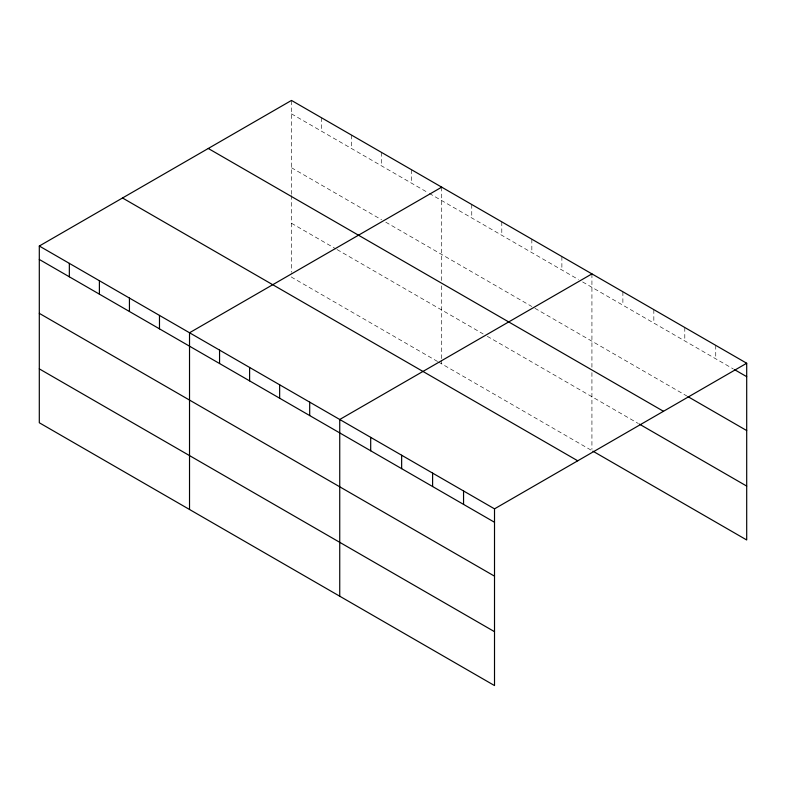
<?xml version="1.0" encoding="UTF-8"?>
<svg xmlns="http://www.w3.org/2000/svg" width="786" height="786" viewBox="0 0 786 786"><rect width="100%" height="100%" fill="white"/><g stroke="black" fill="none" stroke-linecap="round" stroke-linejoin="round"><path stroke-width="0.59" stroke-dasharray="3.93 2.95" d="M291.488 194.299L291.488 100.431M291.488 113.862L428.242 192.816M429.274 193.405L578.457 279.541M582.603 281.928L733.289 368.929M291.488 167.742L381.623 219.785M385.769 222.173L531.837 306.511M534.952 308.309L686.856 396.006M291.488 223.263L336.035 248.985M337.076 249.584L483.144 333.922M487.291 336.31L638.36 423.526M437.566 361.491L291.488 277.153L291.488 273.479M438.598 362.091L591.927 450.614M715.741 345.368L715.741 358.799M684.793 327.507L684.793 340.928M653.834 309.635L653.834 323.056M622.885 291.763L622.885 305.184M591.927 273.892L591.927 367.76M591.927 372.584L591.927 449.386M561.882 256.541L561.882 269.971M531.837 239.199L531.837 252.62M501.792 221.849L501.792 235.279M471.757 204.507L471.757 217.928M441.712 187.156L441.712 281.024M441.712 285.858L441.712 358.986M441.712 360.214L441.712 363.879M411.668 169.815L411.668 183.236M381.623 152.464L381.623 165.895M351.578 135.123L351.578 148.554M321.533 117.772L321.533 131.203M291.488 195.508L291.488 272.261"/><path stroke-width="1.18" d="M494.512 576.158L494.512 508.847L39.3 246.028L39.3 422.76L494.512 685.569L494.512 576.158L39.3 313.349M592.958 451.203L746.7 539.972L746.7 363.24L291.488 100.431L39.3 246.028M441.712 187.156L189.524 332.763L189.524 509.485M591.927 273.892L339.739 419.488L339.739 596.21M494.512 508.847L746.7 363.24M734.321 369.518L746.7 376.671M687.888 396.606L746.7 430.561M208.27 148.475L663.482 411.294M639.391 424.126L746.7 486.082M122.518 197.984L577.73 460.793M39.3 259.459L494.512 522.268M39.3 368.87L494.512 631.679M463.553 490.975L463.553 504.396M432.605 473.103L432.605 486.534M401.646 455.232L401.646 468.662M370.697 437.36L370.697 450.791M309.694 402.147L309.694 415.568M279.649 384.796L279.649 398.227M249.604 367.455L249.604 380.876M219.559 350.104L219.559 363.535M159.479 315.412L159.479 328.843M129.435 298.071L129.435 311.492M99.39 280.72L99.39 294.151M69.345 263.379L69.345 276.8"/></g></svg>
